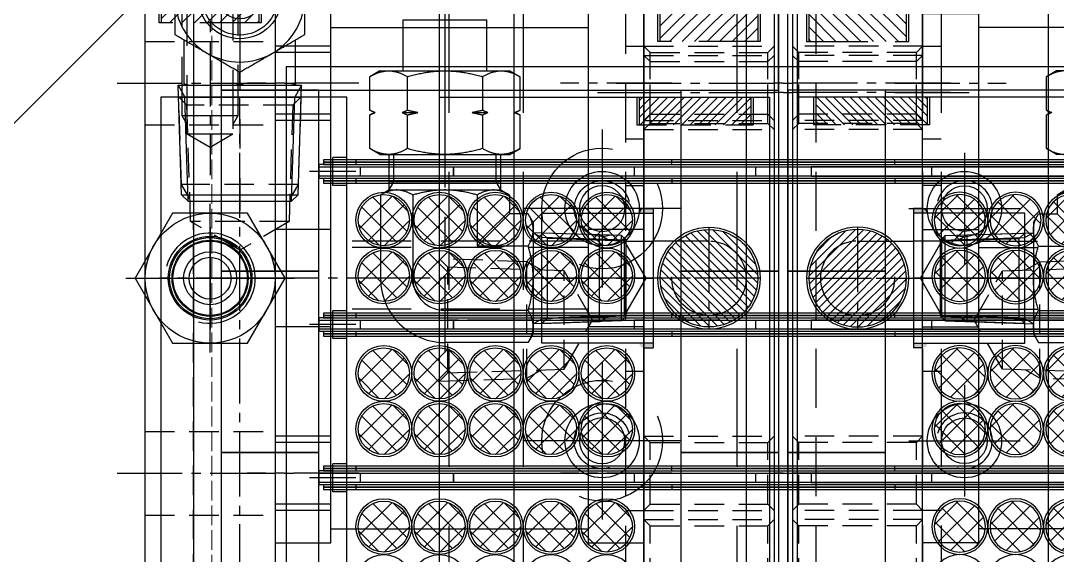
# Model space of a CAD drawing. Header units: millimetres. Extents: x -4251 to 2609, y -1673 to 4048.
# Drawn here: x -3653.2 to -3541.6, y 1870.3 to 1927.9 of the extents above; entities that cross this region are included whole.
import ezdxf

# ---------------------------------------------------------------- set-up
doc = ezdxf.new("R2010")
doc.units = ezdxf.units.MM
for name, pattern in [('CENTER', [50.8, 31.75, -6.35, 6.35, -6.35]), ('CENTER1', [10, 7, -1, 1, -1]), ('CENTER2', [28.575, 19.05, -3.175, 3.175, -3.175]), ('DASHED', [0.2067, 0.1654, -0.0413]), ('HIDDEN', [9.525, 6.35, -3.175]), ('HIDDEN2', [4.7625, 3.175, -1.5875]), ('HIDDENX2', [19.05, 12.7, -6.35])]:
    doc.linetypes.add(name, pattern=pattern)
for name, color, linetype in [('______', 7, 'Continuous'), ('CENTER', 1, 'CENTER'), ('PV-529CA', 7, 'Continuous'), ('THIN', 3, 'Continuous'), ('가는실선', 6, 'Continuous'), ('가시적인 것(ISO)', 7, 'Continuous'), ('외형선', 7, 'Continuous'), ('중심선', 3, 'CENTER2')]:
    doc.layers.add(name, color=color, linetype=linetype)
doc.layers.add('가려진 것(ISO)', color=2, linetype='DASHED', lineweight=18)

# ---------------------------------------------------------------- blocks, each defined once
blk = doc.blocks.new('A$C158C628A')
at = {"color": 1}
for p, q in [((-121, 0), (0, 0)), ((-93, -68), (-121, -40))]:
    blk.add_line(p, q, dxfattribs=at)
blk = doc.blocks.new('A$C6A556FA4')
at = {"color": 2, "linetype": 'HIDDENX2'}
for p, q in [((-121, 32, 0), (0, 32, 0)), ((-121, 9), (0, 9)), ((-121, 8), (0, 8)), ((-121, 1), (0, 1))]:
    blk.add_line(p, q, dxfattribs=at)
at = {"color": 1, "linetype": 'CENTER1'}
for p, q in [((-98, 26, 0), (-98, 9, 0)), ((-73, 26, 0), (-73, 9, 0)), ((-106.5, 17.5, 0), (-89.5, 17.5, 0)), ((-81.5, 17.5, 0), (-64.5, 17.5, 0))]:
    blk.add_line(p, q, dxfattribs=at)
at = {"color": 1}
blk.add_lwpolyline([(-121, 33), (0, 33), (0, 0), (-121, 0)], close=True, dxfattribs=at)
at = {"color": 2, "linetype": 'HIDDENX2'}
for centre in [(-98, 17.5), (-73, 17.5)]:
    blk.add_circle(centre, 6.5, dxfattribs=at)
at = {"color": 1}
for centre in [(-98, 17.5), (-73, 17.5)]:
    blk.add_circle(centre, 4, dxfattribs=at)
blk = doc.blocks.new('A$C1D0B20DA')
for name, p in [('A$C6A556FA4', (39.01, 51.76)), ('A$C158C628A', (39.01, 59.76))]:
    blk.add_blockref(name, p)
blk = doc.blocks.new('A$C7F36500B')
at = {"color": 1}
for p, q in [((22, 7.5, 0), (50, 35.5, 0)), ((104, 35.5, 0), (104, -85.5, 0))]:
    blk.add_line(p, q, dxfattribs=at)
at = {"color": 2, "linetype": 'HIDDEN'}
for p, q in [((102, 35.5, 0), (102, -85.5, 0)), ((102, 30, 0), (104, 30, 0)), ((102, 20, 0), (104, 20, 0)), ((102, 15, 0), (104, 15, 0)), ((102, -5, 0), (104, -5, 0)), ((102, -20, 0), (104, -20, 0))]:
    blk.add_line(p, q, dxfattribs=at)
at = {"color": 1, "linetype": 'CENTER1'}
blk.add_line((99, 25, 0), (107, 25, 0), dxfattribs=at)
blk = doc.blocks.new('A$C6EE34C00')
at = {"color": 1}
for p, q in [((-38.25, 68.7, 0), (-38.25, -52.3, 0)), ((-11.25, 68.7, 0), (-11.25, -52.3, 0))]:
    blk.add_line(p, q, dxfattribs=at)
at = {"color": 2, "linetype": 'HIDDEN'}
blk.add_line((-36.25, 68.7, 0), (-36.25, -52.3, 0), dxfattribs=at)
at = {"color": 250, "linetype": 'HIDDENX2'}
for p, q in [((-24.75, 68.7, 0), (-24.75, -52.3, 0)), ((-22.75, 68.7, 0), (-22.75, -52.3, 0)), ((-24.75, 63.2, 0), (-22.75, 63.2, 0)), ((-27.75, 58.2, 0), (-19.75, 58.2, 0)), ((-24.75, 53.2, 0), (-22.75, 53.2, 0)), ((-24.75, 48.2, 0), (-22.75, 48.2, 0)), ((-24.75, 28.2, 0), (-22.75, 28.2, 0)), ((-24.75, 13.2, 0), (-22.75, 13.2, 0))]:
    blk.add_line(p, q, dxfattribs=at)
at = {"color": 1, "linetype": 'CENTER1'}
for p, q in [((-20.25, 51.7, 0), (-20.25, 39.7, 0)), ((-26.25, 45.7, 0), (-14.25, 45.7, 0)), ((-20.25, 26.7, 0), (-20.25, 14.7, 0)), ((-26.25, 20.7, 0), (-14.25, 20.7, 0))]:
    blk.add_line(p, q, dxfattribs=at)
at = {"color": 1}
for centre in [(-20.25, 45.7, 0), (-20.25, 20.7, 0)]:
    blk.add_circle(centre, 4, dxfattribs=at)
blk = doc.blocks.new('A$C400E51E1')
at = {"layer": '가려진 것(ISO)', "ltscale": 12.872348}
blk.add_line((-133.5, 136), (-133.5, 11), dxfattribs=at)
at = {"layer": '가시적인 것(ISO)'}
for p, q in [((-135.5, 136), (-135.5, 4)), ((-125.5, 130), (-125.5, 11)), ((-18.5, 130), (-125.5, 130))]:
    blk.add_line(p, q, dxfattribs=at)
blk = doc.blocks.new('A$C18066BA7')
at = {"color": 250}
for points in [[(-79.35, 153.69), (-79.35, 143.19), (-19.35, 143.19), (-19.35, 153.69)], [(41.65, 153.69), (41.65, 143.19), (-18.35, 143.19), (-18.35, 153.69)]]:
    blk.add_lwpolyline(points, close=True, dxfattribs=at)
for points in [[(-68.85, 123.69), (-68.85, 143.19), (-79.35, 143.19), (-79.35, 123.69), (-68.85, 123.69)], [(-29.85, 123.69), (-29.85, 143.19), (-19.35, 143.19), (-19.35, 123.69), (-29.85, 123.69)], [(-7.85, 123.69), (-7.85, 143.19), (-18.35, 143.19), (-18.35, 123.69), (-7.85, 123.69)], [(-68.85, 104.19), (-68.85, 123.69), (-79.35, 123.69), (-79.35, 104.19), (-68.85, 104.19)], [(-29.85, 104.19), (-29.85, 123.69), (-19.35, 123.69), (-19.35, 104.19), (-29.85, 104.19)], [(-7.85, 104.19), (-7.85, 123.69), (-18.35, 123.69), (-18.35, 104.19), (-7.85, 104.19)], [(-68.85, 84.69), (-68.85, 104.19), (-79.35, 104.19), (-79.35, 84.69), (-68.85, 84.69)], [(-29.85, 84.69), (-29.85, 104.19), (-19.35, 104.19), (-19.35, 84.69), (-29.85, 84.69)], [(-7.85, 84.69), (-7.85, 104.19), (-18.35, 104.19), (-18.35, 84.69), (-7.85, 84.69)]]:
    blk.add_lwpolyline(points, dxfattribs=at)
blk = doc.blocks.new('A$C64147AFC')
at = {"color": 3}
for p, q in [((-95.5, 2.5), (-95.5, 2)), ((-3.5, 2.5), (-3.5, 2)), ((-95.5, 0.5), (-95.5, 0)), ((-3.5, 0.5), (-3.5, 0))]:
    blk.add_line(p, q, dxfattribs=at)
at = {"color": 2, "linetype": 'HIDDENX2'}
for p, q in [((-61.5, 2.25), (-61.5, 2.5)), ((-61.5, 2), (-61.5, 2.25)), ((-37.5, 2.25), (-37.5, 2.5)), ((-37.5, 2), (-37.5, 2.25)), ((-65.5, 0.75), (-65.5, 1.75)), ((-33.5, 0.75), (-33.5, 1.75)), ((-61.5, 0.5), (-61.5, 0.25)), ((-61.5, 0.25), (-61.5, 0)), ((-37.5, 0.5), (-37.5, 0.25)), ((-37.5, 0.25), (-37.5, 0))]:
    blk.add_line(p, q, dxfattribs=at)
at = {"color": 1}
for p, q in [((-95, 0.75), (-95, 1.75)), ((-4, 0.75), (-4, 1.75))]:
    blk.add_line(p, q, dxfattribs=at)
at = {"color": 252}
for p, q in [((-85, 1.75), (-85, 0.75)), ((-52.5, 1.75), (-52.5, 0.75)), ((-46.5, 1.75), (-46.5, 0.75)), ((-14, 1.75), (-14, 0.75))]:
    blk.add_line(p, q, dxfattribs=at)
at = {"color": 3}
for points in [[(-99, 2.25), (0, 2.25), (0, 2.5), (-99, 2.5)], [(-99, 2), (0, 2), (0, 2.25), (-99, 2.25)], [(-99, 0.25), (0, 0.25), (0, 0.5), (-99, 0.5)], [(-99, 0), (0, 0), (0, 0.25), (-99, 0.25)]]:
    blk.add_lwpolyline(points, close=True, dxfattribs=at)
at = {"color": 1}
blk.add_lwpolyline([(0.5, 0.75), (-99.5, 0.75), (-99.5, 1.75), (0.5, 1.75)], close=True, dxfattribs=at)
blk = doc.blocks.new('A$C630739C4')
h = blk.add_hatch()
h.set_pattern_fill('ANSI37', color=1, scale=0.5)
h.set_pattern_definition([(45, (-2245.9198, -538.1216), (-1.122532, 1.122532), []), (135, (-2245.9198, -538.1216), (-1.122532, -1.122532), [])])
h.paths.add_polyline_path([(-21.25, 91.5, 1), (-26.75, 91.5, 1)])
h = blk.add_hatch()
h.set_pattern_fill('ANSI37', color=1, scale=0.5)
h.set_pattern_definition([(45, (-2239.9198, -538.1216), (-1.122532, 1.122532), []), (135, (-2239.9198, -538.1216), (-1.122532, -1.122532), [])])
h.paths.add_polyline_path([(-15.25, 91.5, 1), (-20.75, 91.5, 1)])
h = blk.add_hatch()
h.set_pattern_fill('ANSI37', color=1, scale=0.5)
h.set_pattern_definition([(45, (-2233.9198, -538.1216), (-1.122532, 1.122532), []), (135, (-2233.9198, -538.1216), (-1.122532, -1.122532), [])])
h.paths.add_polyline_path([(-9.25, 91.5, 1), (-14.75, 91.5, 1)])
h = blk.add_hatch()
h.set_pattern_fill('ANSI37', color=1, scale=0.5)
h.set_pattern_definition([(45, (-2227.9198, -538.1216), (-1.122532, 1.122532), []), (135, (-2227.9198, -538.1216), (-1.122532, -1.122532), [])])
h.paths.add_polyline_path([(-3.25, 91.5, 1), (-8.75, 91.5, 1)])
h = blk.add_hatch()
h.set_pattern_fill('ANSI37', color=1, scale=0.5)
h.set_pattern_definition([(45, (-2221.9198, -538.1216), (-1.122532, 1.122532), []), (135, (-2221.9198, -538.1216), (-1.122532, -1.122532), [])])
h.paths.add_polyline_path([(2.75, 91.5, 1), (-2.75, 91.5, 1)])
h = blk.add_hatch()
h.set_pattern_fill('ANSI37', color=1, scale=0.5)
h.set_pattern_definition([(45, (-2245.9198, -544.1216), (-1.122532, 1.122532), []), (135, (-2245.9198, -544.1216), (-1.122532, -1.122532), [])])
h.paths.add_polyline_path([(-21.25, 85.5, 1), (-26.75, 85.5, 1)])
h = blk.add_hatch()
h.set_pattern_fill('ANSI37', color=1, scale=0.5)
h.set_pattern_definition([(45, (-2239.9198, -544.1216), (-1.122532, 1.122532), []), (135, (-2239.9198, -544.1216), (-1.122532, -1.122532), [])])
h.paths.add_polyline_path([(-15.25, 85.5, 1), (-20.75, 85.5, 1)])
h = blk.add_hatch()
h.set_pattern_fill('ANSI37', color=1, scale=0.5)
h.set_pattern_definition([(45, (-2233.9198, -544.1216), (-1.122532, 1.122532), []), (135, (-2233.9198, -544.1216), (-1.122532, -1.122532), [])])
h.paths.add_polyline_path([(-9.25, 85.5, 1), (-14.75, 85.5, 1)])
h = blk.add_hatch()
h.set_pattern_fill('ANSI37', color=1, scale=0.5)
h.set_pattern_definition([(45, (-2227.9198, -544.1216), (-1.122532, 1.122532), []), (135, (-2227.9198, -544.1216), (-1.122532, -1.122532), [])])
h.paths.add_polyline_path([(-3.25, 85.5, 1), (-8.75, 85.5, 1)])
h = blk.add_hatch()
h.set_pattern_fill('ANSI37', color=1, scale=0.5)
h.set_pattern_definition([(45, (-2221.9198, -544.1216), (-1.122532, 1.122532), []), (135, (-2221.9198, -544.1216), (-1.122532, -1.122532), [])])
h.paths.add_polyline_path([(2.75, 85.5, 1), (-2.75, 85.5, 1)])
h = blk.add_hatch()
h.set_pattern_fill('ANSI37', color=1, scale=0.5)
h.set_pattern_definition([(45, (-2245.9198, -554.6216), (-1.122532, 1.122532), []), (135, (-2245.9198, -554.6216), (-1.122532, -1.122532), [])])
h.paths.add_polyline_path([(-21.25, 75, 1), (-26.75, 75, 1)])
h = blk.add_hatch()
h.set_pattern_fill('ANSI37', color=1, scale=0.5)
h.set_pattern_definition([(45, (-2239.9198, -554.6216), (-1.122532, 1.122532), []), (135, (-2239.9198, -554.6216), (-1.122532, -1.122532), [])])
h.paths.add_polyline_path([(-15.25, 75, 1), (-20.75, 75, 1)])
h = blk.add_hatch()
h.set_pattern_fill('ANSI37', color=1, scale=0.5)
h.set_pattern_definition([(45, (-2233.9198, -554.6216), (-1.122532, 1.122532), []), (135, (-2233.9198, -554.6216), (-1.122532, -1.122532), [])])
h.paths.add_polyline_path([(-9.25, 75, 1), (-14.75, 75, 1)])
h = blk.add_hatch()
h.set_pattern_fill('ANSI37', color=1, scale=0.5)
h.set_pattern_definition([(45, (-2227.9198, -554.6216), (-1.122532, 1.122532), []), (135, (-2227.9198, -554.6216), (-1.122532, -1.122532), [])])
h.paths.add_polyline_path([(-3.25, 75, 1), (-8.75, 75, 1)])
h = blk.add_hatch()
h.set_pattern_fill('ANSI37', color=1, scale=0.5)
h.set_pattern_definition([(45, (-2221.9198, -554.6216), (-1.122532, 1.122532), []), (135, (-2221.9198, -554.6216), (-1.122532, -1.122532), [])])
h.paths.add_polyline_path([(2.75, 75, 1), (-2.75, 75, 1)])
h = blk.add_hatch()
h.set_pattern_fill('ANSI37', color=1, scale=0.5)
h.set_pattern_definition([(45, (-2245.9198, -560.6216), (-1.122532, 1.122532), []), (135, (-2245.9198, -560.6216), (-1.122532, -1.122532), [])])
h.paths.add_polyline_path([(-21.25, 69, 1), (-26.75, 69, 1)])
h = blk.add_hatch()
h.set_pattern_fill('ANSI37', color=1, scale=0.5)
h.set_pattern_definition([(45, (-2239.9198, -560.6216), (-1.122532, 1.122532), []), (135, (-2239.9198, -560.6216), (-1.122532, -1.122532), [])])
h.paths.add_polyline_path([(-15.25, 69, 1), (-20.75, 69, 1)])
h = blk.add_hatch()
h.set_pattern_fill('ANSI37', color=1, scale=0.5)
h.set_pattern_definition([(45, (-2233.9198, -560.6216), (-1.122532, 1.122532), []), (135, (-2233.9198, -560.6216), (-1.122532, -1.122532), [])])
h.paths.add_polyline_path([(-9.25, 69, 1), (-14.75, 69, 1)])
h = blk.add_hatch()
h.set_pattern_fill('ANSI37', color=1, scale=0.5)
h.set_pattern_definition([(45, (-2227.9198, -560.6216), (-1.122532, 1.122532), []), (135, (-2227.9198, -560.6216), (-1.122532, -1.122532), [])])
h.paths.add_polyline_path([(-3.25, 69, 1), (-8.75, 69, 1)])
h = blk.add_hatch()
h.set_pattern_fill('ANSI37', color=1, scale=0.5)
h.set_pattern_definition([(45, (-2221.9198, -560.6216), (-1.122532, 1.122532), []), (135, (-2221.9198, -560.6216), (-1.122532, -1.122532), [])])
h.paths.add_polyline_path([(2.75, 69, 1), (-2.75, 69, 1)])
h = blk.add_hatch()
h.set_pattern_fill('ANSI37', color=1, scale=0.5)
h.set_pattern_definition([(45, (-2245.9198, -571.1216), (-1.122532, 1.122532), []), (135, (-2245.9198, -571.1216), (-1.122532, -1.122532), [])])
h.paths.add_polyline_path([(-21.25, 58.5, 1), (-26.75, 58.5, 1)])
h = blk.add_hatch()
h.set_pattern_fill('ANSI37', color=1, scale=0.5)
h.set_pattern_definition([(45, (-2239.9198, -571.1216), (-1.122532, 1.122532), []), (135, (-2239.9198, -571.1216), (-1.122532, -1.122532), [])])
h.paths.add_polyline_path([(-15.25, 58.5, 1), (-20.75, 58.5, 1)])
h = blk.add_hatch()
h.set_pattern_fill('ANSI37', color=1, scale=0.5)
h.set_pattern_definition([(45, (-2233.9198, -571.1216), (-1.122532, 1.122532), []), (135, (-2233.9198, -571.1216), (-1.122532, -1.122532), [])])
h.paths.add_polyline_path([(-9.25, 58.5, 1), (-14.75, 58.5, 1)])
h = blk.add_hatch()
h.set_pattern_fill('ANSI37', color=1, scale=0.5)
h.set_pattern_definition([(45, (-2227.9198, -571.1216), (-1.122532, 1.122532), []), (135, (-2227.9198, -571.1216), (-1.122532, -1.122532), [])])
h.paths.add_polyline_path([(-3.25, 58.5, 1), (-8.75, 58.5, 1)])
h = blk.add_hatch()
h.set_pattern_fill('ANSI37', color=1, scale=0.5)
h.set_pattern_definition([(45, (-2221.9198, -571.1216), (-1.122532, 1.122532), []), (135, (-2221.9198, -571.1216), (-1.122532, -1.122532), [])])
h.paths.add_polyline_path([(2.75, 58.5, 1), (-2.75, 58.5, 1)])
for centre in [(-24, 91.5), (-18, 91.5), (-12, 91.5), (-6, 91.5), (0, 91.5), (-24, 85.5), (-18, 85.5), (-12, 85.5), (-6, 85.5), (0, 85.5), (-24, 75), (-18, 75), (-12, 75), (-6, 75), (0, 75), (-24, 69), (-18, 69), (-12, 69), (-6, 69), (0, 69), (-24, 58.5), (-18, 58.5), (-12, 58.5), (-6, 58.5), (0, 58.5), (-24, 52.5), (-18, 52.5), (-12, 52.5), (-6, 52.5), (0, 52.5)]:
    blk.add_circle(centre, 3)
at = {"color": 1}
for centre in [(-24, 91.5), (-18, 91.5), (-12, 91.5), (-6, 91.5), (0, 91.5), (-24, 85.5), (-18, 85.5), (-12, 85.5), (-6, 85.5), (0, 85.5), (-24, 75), (-18, 75), (-12, 75), (-6, 75), (0, 75), (-24, 69), (-18, 69), (-12, 69), (-6, 69), (0, 69), (-24, 58.5), (-18, 58.5), (-12, 58.5), (-6, 58.5), (0, 58.5)]:
    blk.add_circle(centre, 2.75, dxfattribs=at)
blk = doc.blocks.new('A$C12E02908')
at = {"color": 1, "linetype": 'CENTER1'}
for p, q in [((-8.5, -95), (-8.5, 8)), ((4, 0), (-1, 0)), ((4, -16.5), (-1, -16.5)), ((4, -33), (-1, -33))]:
    blk.add_line(p, q, dxfattribs=at)
at = {"color": 1}
blk.add_lwpolyline([(3, -102), (3, 8), (-17, 8), (-17, -102)], close=True, dxfattribs=at)
at = {"layer": '______', "color": 2, "linetype": 'HIDDEN2'}
for p, q in [((1.5, -1.5), (1.5, 1.5)), ((3, 1.5), (1.5, 1.5)), ((1.5, 0.75), (0, 0.75)), ((0, 0.75), (0, -0.75)), ((1.5, -0.75), (0, -0.75)), ((-2.22, -1.4), (-14.78, -1.4)), ((3, -1.5), (1.5, -1.5)), ((-3.2, -5.41), (-13.8, -5.41)), ((1.5, -18), (1.5, -15)), ((3, -15), (1.5, -15)), ((0, -15.75), (0, -17.25)), ((1.5, -15.75), (0, -15.75)), ((1.5, -17.25), (0, -17.25)), ((3, -18), (1.5, -18)), ((1.5, -32.25), (0, -32.25)), ((0, -32.25), (0, -33.75)), ((1.5, -34.5), (1.5, -31.5)), ((3, -31.5), (1.5, -31.5)), ((1.5, -33.75), (0, -33.75)), ((3, -34.5), (1.5, -34.5))]:
    blk.add_line(p, q, dxfattribs=at)
for points in [[(-13.88, -2.97), (-14.78, -1.4), (-15.08, 8)], [(-1.92, 8), (-2.81, 7.12), (-14.19, 7.12), (-15.08, 8)], [(-1.92, 8), (-2.22, -1.4), (-3.12, -2.97)], [(-2.81, 7.12), (-3.2, -5.41), (-8.5, -8.47), (-13.8, -5.41), (-14.19, 7.12)], [(-3.5, -5.59), (-3.5, -92), (-8.5, -95), (-13.5, -92), (-13.5, -5.59)]]:
    blk.add_lwpolyline(points, dxfattribs=at)
blk = doc.blocks.new('A$C62A84A00')
at = {"layer": '______', "linetype": 'HIDDEN2'}
h = blk.add_hatch(dxfattribs=at)
h.set_pattern_fill('ANSI31', color=2, scale=0.2, angle=90)
h.set_pattern_definition([(135, (1369.6707, -1466.6332), (-0.4490128, -0.4490128), [])])
h.paths.add_polyline_path([(-20, 8), (-32, 8), (-32, 5), (-20, 5)])
at = {"color": 1, "linetype": 'CENTER1'}
blk.add_line((-28.5, -16), (1.5, -16), dxfattribs=at)
at = {"color": 1}
blk.add_lwpolyline([(-34, 8), (-34, -102), (1.5, -102), (1.5, 8)], close=True, dxfattribs=at)
at = {"color": 250}
for points in [[(-32.5, -0.5), (0, -0.5), (0, 0.5), (-32.5, 0.5)], [(-32.5, -17), (0, -17), (0, -16), (-32.5, -16)], [(-32.5, -33.5), (0, -33.5), (0, -32.5), (-32.5, -32.5)]]:
    blk.add_lwpolyline(points, close=True, dxfattribs=at)
for centre in [(-16, -4), (-16, -29)]:
    blk.add_circle(centre, 2.46)
at = {"layer": '______', "color": 2, "linetype": 'HIDDEN2'}
for p, q in [((-32.25, 8), (-32.25, 5)), ((-32, 8), (-32, 5)), ((-20, 8), (-20, 5)), ((-19.75, 8), (-19.75, 5)), ((-19.75, 5), (-32.25, 5)), ((-7.9, -22.28), (-7.9, -9.72)), ((-11.91, -21.3), (-11.91, -10.7))]:
    blk.add_line(p, q, dxfattribs=at)
for points in [[(-9.47, -10.62), (-7.9, -9.72), (1.5, -9.42)], [(1.5, -22.58), (0.62, -21.69), (0.62, -10.31), (1.5, -9.42)], [(0.62, -21.69), (-11.91, -21.3), (-14.97, -16), (-11.91, -10.7), (0.62, -10.31)], [(1.5, -22.58), (-7.9, -22.28), (-9.47, -21.38)]]:
    blk.add_lwpolyline(points, dxfattribs=at)
at = {"layer": 'CENTER'}
for p, q in [((-16, 0), (-16, -8)), ((-20, -4), (-12, -4)), ((-16, -25), (-16, -33)), ((-20, -29), (-12, -29))]:
    blk.add_line(p, q, dxfattribs=at)
at = {"layer": 'THIN'}
for centre in [(-16, -4), (-16, -29)]:
    blk.add_arc(centre, 3, 255, 165, dxfattribs=at)
blk = doc.blocks.new('A$C04526624')
at = {"layer": 'PV-529CA', "extrusion": (0, 1, 0)}
for p, q in [((-6, 12.66), (-6, 17.38)), ((6, 12.66), (6, 17.38)), ((0, 12.66), (0, 13.92)), ((-6.65, 12.5), (-6, 12.5)), ((-6.28, 0.7), (-6.65, 12.5)), ((-6, 12.5), (-5.48, 12.5)), ((-5.48, 12.5), (-0.52, 12.5)), ((-0.52, 12.5), (0.52, 12.5)), ((0.52, 12.5), (5.48, 12.5)), ((5.48, 12.5), (6, 12.5)), ((6, 12.5), (6.65, 12.5)), ((6.28, 0.7), (6.65, 12.5)), ((-6.28, 0.7), (6.28, 0.7)), ((-5.56, 0), (-6.28, 0.7)), ((-5.56, 0), (5.56, 0)), ((5.56, 0), (6.28, 0.7))]:
    blk.add_line(p, q, dxfattribs=at)
at = {"layer": 'PV-529CA'}
for radius in [4.5, 4.1, 2.35, 1.75]:
    blk.add_circle((0, 22), radius, dxfattribs=at)
for start, end in [(120, 180), (60, 120), (0, 60), (180, 240), (300, 0), (240, 300)]:
    blk.add_arc((0, 22), 7, start, end, dxfattribs=at)
for points, weights in [([(0, 30.08), (-1.88, 29), (-3.5, 28.06)], [1, 1.0379548493, 1]), ([(3.5, 28.06), (1.88, 29), (0, 30.08)], [1, 1.0379548493, 1]), ([(-3.5, 28.06), (-5.12, 27.12), (-7, 26.04)], [1, 1.0379548493, 1]), ([(7, 26.04), (5.12, 27.12), (3.5, 28.06)], [1, 1.0379548493, 1]), ([(-7, 26.04), (-7, 23.88), (-7, 22)], [1, 1.0379548493, 1]), ([(7, 22), (7, 23.88), (7, 26.04)], [1, 1.0379548493, 1]), ([(-7, 22), (-7, 20.12), (-7, 17.96)], [1, 1.0379548493, 1]), ([(7, 17.96), (7, 20.12), (7, 22)], [1, 1.0379548493, 1]), ([(-7, 17.96), (-5.12, 16.88), (-3.5, 15.94)], [1, 1.0379548493, 1]), ([(3.5, 15.94), (5.12, 16.88), (7, 17.96)], [1, 1.0379548493, 1]), ([(-3.5, 15.94), (-1.88, 15), (0, 13.92)], [1, 1.0379548493, 1]), ([(0, 13.92), (1.88, 15), (3.5, 15.94)], [1, 1.0379548493, 1]), ([(-6, 12.66), (-5.74, 12.57), (-5.48, 12.5)], [1, 1.00096671382, 1]), ([(-6, 12.5), (-6, 12.57), (-6, 12.66)], [1, 1.00096671382, 1]), ([(-0.52, 12.5), (-0.26, 12.57), (0, 12.66)], [1, 1.00096671382, 1]), ([(0, 12.66), (0.26, 12.57), (0.52, 12.5)], [1, 1.00096671382, 1]), ([(5.48, 12.5), (5.74, 12.57), (6, 12.66)], [1, 1.00096671382, 1]), ([(6, 12.66), (6, 12.57), (6, 12.5)], [1, 1.00096671382, 1])]:
    blk.add_rational_spline(points, weights, degree=2, dxfattribs=at)
at = {"layer": '가는실선'}
for p, q in [((-6.65, 12.5), (-5.91, 11.22)), ((6.65, 12.5), (5.91, 11.22))]:
    blk.add_line(p, q, dxfattribs=at)
at = {"layer": '가는실선', "extrusion": (0, 1, 0)}
for p, q in [((-5.56, 0), (-5.91, 11.22)), ((5.56, 0), (5.91, 11.22))]:
    blk.add_line(p, q, dxfattribs=at)
at = {"layer": '외형선'}
blk.add_line((-6.61, 11.22), (6.61, 11.22), dxfattribs=at)
at = {"layer": '중심선'}
for p, q in [((0, 31.08), (0, -1)), ((-8, 22), (8, 22))]:
    blk.add_line(p, q, dxfattribs=at)
blk = doc.blocks.new('A$C40790821')
for name, p in [('A$C04526624', (-130.5, 123.53)), ('A$C400E51E1', (0, 8)), ('A$C18066BA7', (-53.15, -7.69)), ('A$C12E02908', (-122, 126.75)), ('A$C62A84A00', (-36.5, 126.75)), ('A$C64147AFC', (-22.5, 125.5)), ('A$C630739C4', (-91, 30)), ('A$C64147AFC', (-22.5, 109)), ('A$C64147AFC', (-22.5, 92.5))]:
    blk.add_blockref(name, p)
at = {"xscale": -1}
for name, p in [('A$C62A84A00', (-107.5, 126.75)), ('A$C630739C4', (-53, 30))]:
    blk.add_blockref(name, p, dxfattribs=at)
blk = doc.blocks.new('A$C25E8251D')
at = {"color": 6}
for p, q in [((6, 55.5, 0), (33.7, 55.5, 0)), ((6, 1.5, 0), (33.7, 1.5, 0))]:
    blk.add_line(p, q, dxfattribs=at)
at = {"color": 2, "linetype": 'HIDDEN'}
for p, q in [((6, 53.5, 0), (0, 53.5, 0)), ((6, 52.82, 0), (0, 52.82, 0)), ((6, 46.18, 0), (0, 46.18, 0)), ((6, 45.5, 0), (0, 45.5, 0)), ((6, 11.5, 0), (0, 11.5, 0)), ((6, 10.82, 0), (0, 10.82, 0)), ((6, 4.18, 0), (0, 4.18, 0)), ((6, 3.5, 0), (0, 3.5, 0))]:
    blk.add_line(p, q, dxfattribs=at)
at = {"color": 1, "linetype": 'CENTER1'}
for p, q in [((9, 49.5, 0), (-3, 49.5, 0)), ((42.7, 49.5, 0), (30.7, 49.5, 0)), ((44.7, 28.5, 0), (-5, 28.5, 0)), ((9, 7.5, 0), (-3, 7.5, 0)), ((42.7, 7.5, 0), (30.7, 7.5, 0))]:
    blk.add_line(p, q, dxfattribs=at)
at = {"color": 250, "linetype": 'HIDDEN'}
for p, q in [((6, 33.75, 0), (0, 33.75, 0)), ((39.7, 33.75, 0), (33.7, 33.75, 0)), ((33.7, 32.5, 0), (6, 32.5, 0)), ((33.7, 31.82, 0), (6, 31.82, 0)), ((33.7, 25.18, 0), (6, 25.18, 0)), ((33.7, 24.5, 0), (6, 24.5, 0)), ((6, 23.25, 0), (0, 23.25, 0)), ((39.7, 23.25, 0), (33.7, 23.25, 0))]:
    blk.add_line(p, q, dxfattribs=at)
at = {"color": 1}
for points in [[(0, 0), (6, 0), (6, 57), (0, 57)], [(33.7, 0), (39.7, 0), (39.7, 57), (33.7, 57)]]:
    blk.add_lwpolyline(points, close=True, dxfattribs=at)
blk = doc.blocks.new('A$C3721125D')
h = blk.add_hatch(color=256)
h.paths.add_polyline_path([(0, 7), (0, 7.5), (-1, 7.5), (-1, 7)])
h.paths.add_polyline_path([(-1, 7), (-1, 7.5, 0.414214), (-1.5, 7)])
h = blk.add_hatch(color=256)
h.paths.add_polyline_path([(0, -7), (0, -7.5), (-1, -7.5), (-1, -7)])
h.paths.add_polyline_path([(-1, -7), (-1, -7.5, -0.414214), (-1.5, -7)])
at = {"color": 2, "linetype": 'HIDDENX2'}
for p, q in [((-5.8, -4.67), (-5.8, 4.67)), ((-3.08, 4), (0, 4)), ((-3.08, -4), (-3.08, 4)), ((-3.08, -4), (0, -4))]:
    blk.add_line(p, q, dxfattribs=at)
at = {"color": 1, "linetype": 'CENTER1'}
blk.add_line((-12, 0, 0), (0, 0, 0), dxfattribs=at)
at = {"color": 1}
blk.add_lwpolyline([(0, 7), (0, -7), (-12, -7), (-12, 7)], close=True, dxfattribs=at)
at = {"color": 2, "linetype": 'HIDDENX2'}
for points in [[(-4.74, 4.06), (-5.8, 4.67), (-12, 4.86)], [(-12, -4.86), (-11.4, -4.26), (-11.4, 4.26), (-12, 4.86)], [(-11.4, -4.26), (-3.08, -4), (-0.77, 0), (-3.08, 4), (-11.4, 4.26)], [(-12, -4.86), (-5.8, -4.67), (-4.74, -4.06)]]:
    blk.add_lwpolyline(points, dxfattribs=at)
blk.add_arc((-1, 7), 0.5, 90, 180)
blk = doc.blocks.new('A$C1A5B22AB')
at = {"linetype": 'HIDDEN2', "ltscale": 2}
h = blk.add_hatch(dxfattribs=at)
h.set_pattern_fill('ANSI31', color=2, scale=0.3)
h.set_pattern_definition([(45, (-2608.7733, -255.9336), (-0.6735192, 0.6735192), [])])
h.paths.add_polyline_path([(-28.55, 76.4), (-18.05, 76.4), (-18.05, 71.4), (-28.55, 71.4)])
h = blk.add_hatch()
h.set_pattern_fill('ANSI31', color=4, scale=0.2, angle=-90)
h.set_pattern_definition([(315, (-883.60244, 2386.59126), (0.4490128, 0.4490128), [])])
edge = h.paths.add_edge_path()
edge.add_arc((-23.3, 45.9), 5.25, 0, 360)
at = {"color": 6}
for p, q in [((-30.3, -43.6, 0), (-30.3, 75.4, 0)), ((-16.3, 75.4, 0), (-16.3, -43.6, 0))]:
    blk.add_line(p, q, dxfattribs=at)
at = {"color": 2, "linetype": 'HIDDEN2'}
for p, q in [((-30.3, 70.9, 0), (-16.3, 70.9, 0)), ((-29.62, 70.22, 0), (-16.97, 70.22, 0)), ((-30.3, 62.9, 0), (-16.3, 62.9, 0)), ((-29.62, 63.57, 0), (-16.97, 63.57, 0)), ((-30.3, 28.9, 0), (-16.3, 28.9, 0)), ((-29.62, 28.22, 0), (-16.97, 28.22, 0)), ((-29.62, 21.57, 0), (-16.97, 21.57, 0)), ((-30.3, 20.9, 0), (-16.3, 20.9, 0))]:
    blk.add_line(p, q, dxfattribs=at)
at = {"color": 250, "linetype": 'HIDDEN2'}
for p, q in [((-30.3, 69.9, 0), (-16.3, 69.9, 0)), ((-29.62, 69.22, 0), (-16.97, 69.22, 0)), ((-29.62, 62.57, 0), (-16.97, 62.57, 0)), ((-30.3, 61.9, 0), (-16.3, 61.9, 0)), ((-30.3, 19.9, 0), (-16.3, 19.9, 0)), ((-29.62, 19.22, 0), (-16.97, 19.22, 0))]:
    blk.add_line(p, q, dxfattribs=at)
at = {"color": 1, "linetype": 'CENTER1'}
for p, q in [((-33.3, 66.9, 0), (-13.3, 66.9, 0)), ((-23.3, 51.4, 0), (-23.3, 40.4, 0)), ((-17.8, 45.9, 0), (-28.8, 45.9, 0)), ((-33.3, 24.9, 0), (-13.3, 24.9, 0))]:
    blk.add_line(p, q, dxfattribs=at)
at = {"color": 250, "linetype": 'CENTER1'}
blk.add_line((-33.3, 65.9, 0), (-13.3, 65.9, 0), dxfattribs=at)
at = {"color": 2, "linetype": 'HIDDENX2'}
for p, q in [((-30.3, 53.4, 0), (-29.3, 53.4, 0)), ((-23.3, 49.9, 0), (-29.3, 49.9, 0)), ((-23.3, 41.9, 0), (-29.3, 41.9, 0)), ((-30.3, 38.4, 0), (-29.3, 38.4, 0))]:
    blk.add_line(p, q, dxfattribs=at)
at = {"color": 2}
blk.add_line((-29.3, 53.4, 0), (-29.3, 38.4, 0), dxfattribs=at)
at = {"color": 2, "linetype": 'HIDDEN2', "ltscale": 2, "elevation": 0}
for points in [[(-28.8, 76.4), (-17.8, 76.4), (-17.8, 71.4), (-28.8, 71.4)], [(-28.55, 76.4), (-18.05, 76.4), (-18.05, 71.4), (-28.55, 71.4)]]:
    blk.add_lwpolyline(points, close=True, dxfattribs=at)
at = {"color": 2, "linetype": 'HIDDEN2', "elevation": 0}
for points in [[(-30.3, 62.9), (-29.62, 63.57), (-29.62, 70.22), (-30.3, 70.9)], [(-16.3, 62.9), (-16.97, 63.57), (-16.97, 70.22), (-16.3, 70.9)], [(-30.3, 20.9), (-29.62, 21.57), (-29.62, 28.22), (-30.3, 28.9)], [(-16.3, 20.9), (-16.97, 21.57), (-16.97, 28.22), (-16.3, 28.9)]]:
    blk.add_lwpolyline(points, dxfattribs=at)
at = {"color": 250, "linetype": 'HIDDEN2', "elevation": 0}
for points in [[(-30.3, 61.9), (-29.62, 62.57), (-29.62, 69.22), (-30.3, 69.9)], [(-16.3, 61.9), (-16.97, 62.57), (-16.97, 69.22), (-16.3, 69.9)], [(-30.3, 11.9), (-29.62, 12.57), (-29.62, 19.22), (-30.3, 19.9)], [(-16.3, 11.9), (-16.97, 12.57), (-16.97, 19.22), (-16.3, 19.9)]]:
    blk.add_lwpolyline(points, dxfattribs=at)
at = {"color": 6}
blk.add_circle((-23.3, 45.9, 0), 5.5, dxfattribs=at)
at = {"color": 4}
blk.add_circle((-23.3, 45.9, 0), 5.25, dxfattribs=at)
at = {"color": 2, "linetype": 'HIDDENX2'}
blk.add_circle((-23.3, 45.9, 0), 4, dxfattribs=at)
blk.add_blockref('A$C3721125D', (-29.3, 45.9, 0))
blk = doc.blocks.new('A$C64392E4F')
at = {"linetype": 'HIDDEN2', "ltscale": 2}
h = blk.add_hatch(dxfattribs=at)
h.set_pattern_fill('ANSI31', color=2, scale=0.3)
h.set_pattern_definition([(45, (-2592.4756, -218.8296), (-0.6735192, 0.6735192), [])])
h.paths.add_polyline_path([(-12.25, 113.5), (-1.75, 113.5), (-1.75, 108.5), (-12.25, 108.5)])
at = {"color": 250, "linetype": 'CENTER1'}
blk.add_line((-7, 116.5, 0), (-7, 92.08, 0), dxfattribs=at)
at = {"color": 6}
for p, q in [((-14, -10.5, 0), (-14, 112.5, 0)), ((0, 112.5, 0), (0, -10.5, 0))]:
    blk.add_line(p, q, dxfattribs=at)
at = {"color": 2, "linetype": 'HIDDEN2'}
for p, q in [((-14, 106.5), (0, 106.5)), ((-14, 97.5), (0, 97.5)), ((-14, 64.5), (0, 64.5)), ((-14, 55.5), (0, 55.5))]:
    blk.add_line(p, q, dxfattribs=at)
at = {"color": 1, "linetype": 'CENTER1'}
for p, q in [((-17, 102), (3, 102)), ((-7, 86.5, 0), (-7, 75.5, 0)), ((-1.5, 81, 0), (-12.5, 81, 0)), ((-17, 60), (3, 60))]:
    blk.add_line(p, q, dxfattribs=at)
at = {"color": 250, "linetype": 'HIDDEN2', "ltscale": 2}
for p, q in [((-4, 98.5, 0), (-10, 98.5, 0)), ((-4.54, 96.5, 0), (-9.46, 96.5, 0))]:
    blk.add_line(p, q, dxfattribs=at)
at = {"color": 2, "linetype": 'HIDDEN2', "ltscale": 2, "elevation": 0}
for points in [[(-12.5, 113.5), (-1.5, 113.5), (-1.5, 108.5), (-12.5, 108.5)], [(-12.25, 113.5), (-1.75, 113.5), (-1.75, 108.5), (-12.25, 108.5)]]:
    blk.add_lwpolyline(points, close=True, dxfattribs=at)
at = {"color": 250, "linetype": 'HIDDEN2', "ltscale": 2, "elevation": 0}
for points in [[(-9.46, 97.56), (-10, 98.5), (-10, 113.5)], [(-4.54, 112.96), (-4.54, 96.5), (-7, 95.08), (-9.46, 96.5), (-9.46, 112.96)], [(-4, 113.5), (-4, 98.5), (-4.54, 97.56)]]:
    blk.add_lwpolyline(points, dxfattribs=at)
blk.add_circle((-7, 81, 0), 4.37)
at = {"color": 6}
blk.add_circle((-7, 81, 0), 4, dxfattribs=at)
at = {"layer": 'CENTER'}
for p, q in [((-7, 85.86, 0), (-7, 76.14, 0)), ((-11.86, 81, 0), (-2.14, 81, 0))]:
    blk.add_line(p, q, dxfattribs=at)
at = {"layer": 'THIN'}
blk.add_arc((-7, 81, 0), 4.86, 255, 165, dxfattribs=at)
blk = doc.blocks.new('A$C70E4588D')
at = {"color": 0}
blk.add_lwpolyline([(-4.04, 7), (-8.08, 0), (-4.04, -7), (4.04, -7), (8.08, 0), (4.04, 7)], close=True, dxfattribs=at)
blk.add_circle((0, 0), 7, dxfattribs=at)
at = {"layer": '외형선'}
for radius in [4.5, 4.1, 2.85, 2.25]:
    blk.add_circle((0, 0), radius, dxfattribs=at)
at = {"layer": '중심선'}
for p, q in [((0, -8), (0, 8)), ((-9.08, 0), (9.08, 0))]:
    blk.add_line(p, q, dxfattribs=at)
blk = doc.blocks.new('A$C20871C51')
at = {"layer": 'PV-529CA'}
for p, q in [((13.33, 26.5), (13.96, 27.58)), ((13.96, 27.58), (17.58, 27.58)), ((17.83, 27.08), (17.58, 27.58)), ((17.83, 27.08), (18.08, 27.58)), ((17.83, 27.08), (17.83, 27.02)), ((18.08, 27.58), (21.7, 27.58)), ((22.33, 26.5), (21.7, 27.58)), ((8.96, 26.43), (0, 26.43)), ((9.5, 25.5), (8.96, 26.43)), ((13.33, 26.5), (13.33, 12.5)), ((22.33, 26.5), (22.33, 12.5)), ((9.5, 25.5), (9.5, 13.5)), ((9.5, 25.5), (13.33, 25.5)), ((13.96, 23.54), (17.58, 23.54)), ((17.83, 24.1), (17.83, 22.42)), ((18.08, 23.54), (21.7, 23.54)), ((22.33, 24), (27.83, 24)), ((27.83, 24), (27.83, 15)), ((8.96, 22.96), (0, 22.96)), ((-6.93, 10.54), (-6.93, 19.5)), ((-3.46, 10.54), (-3.46, 19.5)), ((6.93, 12.57), (3.46, 16.04)), ((8.96, 16.04), (3.46, 16.04)), ((3.46, 10.54), (3.46, 16.04)), ((17.83, 16.58), (17.83, 14.9)), ((17.58, 15.46), (13.96, 15.46)), ((21.7, 15.46), (18.08, 15.46)), ((22.33, 15), (27.83, 15)), ((9.5, 13.5), (8.96, 12.57)), ((9.5, 13.5), (13.33, 13.5)), ((8.96, 12.57), (6.93, 12.57)), ((6.93, 10.54), (6.93, 12.57)), ((13.33, 12.5), (13.96, 11.42)), ((22.33, 12.5), (21.7, 11.42)), ((13.96, 11.42), (17.58, 11.42)), ((17.83, 11.92), (17.58, 11.42)), ((17.83, 11.98), (17.83, 11.92)), ((17.83, 11.92), (18.08, 11.42)), ((18.08, 11.42), (21.7, 11.42)), ((-6, 10), (-6.93, 10.54)), ((6, 10), (6.93, 10.54)), ((6, 10), (-6, 10)), ((-4.6, 0.5), (-4.9, 10)), ((4.6, 0.5), (4.9, 10)), ((-4.6, 0.5), (4.6, 0.5)), ((-4.09, 0), (-4.6, 0.5)), ((-4.09, 0), (4.09, 0)), ((4.09, 0), (4.6, 0.5))]:
    blk.add_line(p, q, dxfattribs=at)
for points, weights in [([(13.33, 25.56), (13.33, 26.5), (13.96, 27.58)], [1, 1.0379548493, 1]), ([(17.58, 27.58), (17.73, 27.29), (17.83, 27.02)], [1, 1.00259269997, 1]), ([(17.83, 27.02), (17.93, 27.29), (18.08, 27.58)], [1, 1.00259269997, 1]), ([(21.7, 27.58), (22.33, 26.5), (22.33, 25.56)], [1, 1.0379548493, 1]), ([(9.5, 24.7), (9.5, 25.5), (8.96, 26.43)], [1, 1.0379548493, 1]), ([(8.96, 22.96), (9.5, 23.89), (9.5, 24.7)], [1, 1.0379548493, 1]), ([(13.96, 23.54), (13.33, 24.62), (13.33, 25.56)], [1, 1.0379548493, 1]), ([(22.33, 25.56), (22.33, 24.62), (21.7, 23.54)], [1, 1.0379548493, 1]), ([(13.33, 19.5), (13.33, 21.38), (13.96, 23.54)], [1, 1.0379548493, 1]), ([(17.83, 24.1), (17.73, 23.83), (17.58, 23.54)], [1, 1.00259269997, 1]), ([(17.58, 23.54), (17.73, 22.96), (17.83, 22.42)], [1, 1.00259269997, 1]), ([(18.08, 23.54), (17.93, 23.83), (17.83, 24.1)], [1, 1.00259269997, 1]), ([(17.83, 22.42), (17.93, 22.96), (18.08, 23.54)], [1, 1.00259269997, 1]), ([(21.7, 23.54), (22.33, 21.38), (22.33, 19.5)], [1, 1.0379548493, 1]), ([(9.5, 19.5), (9.5, 21.11), (8.96, 22.96)], [1, 1.0379548493, 1]), ([(8.96, 16.04), (9.5, 17.89), (9.5, 19.5)], [1, 1.0379548493, 1]), ([(13.96, 15.46), (13.33, 17.62), (13.33, 19.5)], [1, 1.0379548493, 1]), ([(22.33, 19.5), (22.33, 17.62), (21.7, 15.46)], [1, 1.0379548493, 1]), ([(9.5, 14.3), (9.5, 15.11), (8.96, 16.04)], [1, 1.0379548493, 1]), ([(17.83, 16.58), (17.73, 16.04), (17.58, 15.46)], [1, 1.00259269997, 1]), ([(18.08, 15.46), (17.93, 16.04), (17.83, 16.58)], [1, 1.00259269997, 1]), ([(13.33, 13.44), (13.33, 14.38), (13.96, 15.46)], [1, 1.0379548493, 1]), ([(17.58, 15.46), (17.73, 15.17), (17.83, 14.9)], [1, 1.00259269997, 1]), ([(17.83, 14.9), (17.93, 15.17), (18.08, 15.46)], [1, 1.00259269997, 1]), ([(21.7, 15.46), (22.33, 14.38), (22.33, 13.44)], [1, 1.0379548493, 1]), ([(8.96, 12.57), (9.5, 13.5), (9.5, 14.3)], [1, 1.0379548493, 1]), ([(13.96, 11.42), (13.33, 12.5), (13.33, 13.44)], [1, 1.0379548493, 1]), ([(22.33, 13.44), (22.33, 12.5), (21.7, 11.42)], [1, 1.0379548493, 1]), ([(17.83, 11.98), (17.73, 11.71), (17.58, 11.42)], [1, 1.00259269997, 1]), ([(18.08, 11.42), (17.93, 11.71), (17.83, 11.98)], [1, 1.00259269997, 1]), ([(-6.93, 10.54), (-6, 10), (-5.2, 10)], [1, 1.0379548493, 1]), ([(-5.2, 10), (-4.39, 10), (-3.46, 10.54)], [1, 1.0379548493, 1]), ([(-3.46, 10.54), (-1.61, 10), (0, 10)], [1, 1.0379548493, 1]), ([(0, 10), (1.61, 10), (3.46, 10.54)], [1, 1.0379548493, 1]), ([(3.46, 10.54), (4.39, 10), (5.2, 10)], [1, 1.0379548493, 1]), ([(5.2, 10), (6, 10), (6.93, 10.54)], [1, 1.0379548493, 1])]:
    blk.add_rational_spline(points, weights, degree=2, dxfattribs=at)
for points in [[(0, 26.43), (-1.04, 26.43), (-3.11, 25.96), (-5.6, 23.97), (-6.75, 21.57), (-6.93, 20.02), (-6.93, 19.5)], [(0, 22.96), (-0.52, 22.96), (-1.55, 22.73), (-2.8, 21.73), (-3.38, 20.54), (-3.46, 19.76), (-3.46, 19.5)]]:
    blk.add_open_spline(points, degree=3, knots=[0, 0, 0, 0, 0.285714, 0.571429, 0.857143, 1, 1, 1, 1], dxfattribs=at)
at = {"layer": '가는실선'}
for p, q in [((9.5, 25.5), (10.37, 25)), ((10.37, 25), (13.33, 25)), ((9.5, 13.5), (10.37, 14)), ((10.37, 14), (13.33, 14)), ((-4.9, 10), (-4.37, 9.08)), ((-4.09, 0), (-4.37, 9.08)), ((4.09, 0), (4.37, 9.08)), ((4.9, 10), (4.37, 9.08))]:
    blk.add_line(p, q, dxfattribs=at)
at = {"layer": '외형선'}
for p, q in [((10.37, 13.5), (10.37, 25.5)), ((-4.87, 9.08), (4.87, 9.08))]:
    blk.add_line(p, q, dxfattribs=at)
at = {"layer": '중심선'}
for p, q in [((0, -1), (0, 27.43)), ((28.83, 19.5), (-7.93, 19.5))]:
    blk.add_line(p, q, dxfattribs=at)
blk = doc.blocks.new('A$C07720880')
at = {"color": 2, "elevation": 0}
blk.add_lwpolyline([(-70.5, 4), (-69.5, 4), (-69.5, 129), (-70.5, 129)], close=True, dxfattribs=at)
for name, p in [('A$C64392E4F', (-124.7, 15.5, 0)), ('A$C1A5B22AB', (-54.7, 50.6, 0)), ('A$C25E8251D', (-124.7, 68, 0)), ('A$C70E4588D', (-131.7, 96.5, 0))]:
    blk.add_blockref(name, p)
at = {"xscale": -1}
for name, p in [('A$C1A5B22AB', (-85.3, 50.6, 0)), ('A$C25E8251D', (-15.3, 68, 0))]:
    blk.add_blockref(name, p, dxfattribs=at)
at = {"rotation": 90}
blk.add_blockref('A$C20871C51', (-86.92, 96.5, 0), dxfattribs=at)
at = {"xscale": -1, "rotation": 270}
blk.add_blockref('A$C20871C51', (-53.08, 96.5, 0), dxfattribs=at)

msp = doc.modelspace()

# ---------------------------------------------------------------- block references
for name, p in [('A$C07720880', (-3501.0779, 1803.6271, -0.0001)), ('A$C40790821', (-3499.0779, 1784.8771, -0.0001)), ('A$C7F36500B', (-3690.0779, 1895.1271, -0.0001)), ('A$C6EE34C00', (-3531.3271, 1861.9318, -0.0001))]:
    msp.add_blockref(name, p)
at = {"rotation": 270}
msp.add_blockref('A$C1D0B20DA', (-3659.84, 1848.6401, -0.0001), dxfattribs=at)

doc.saveas('drawing.dxf')
